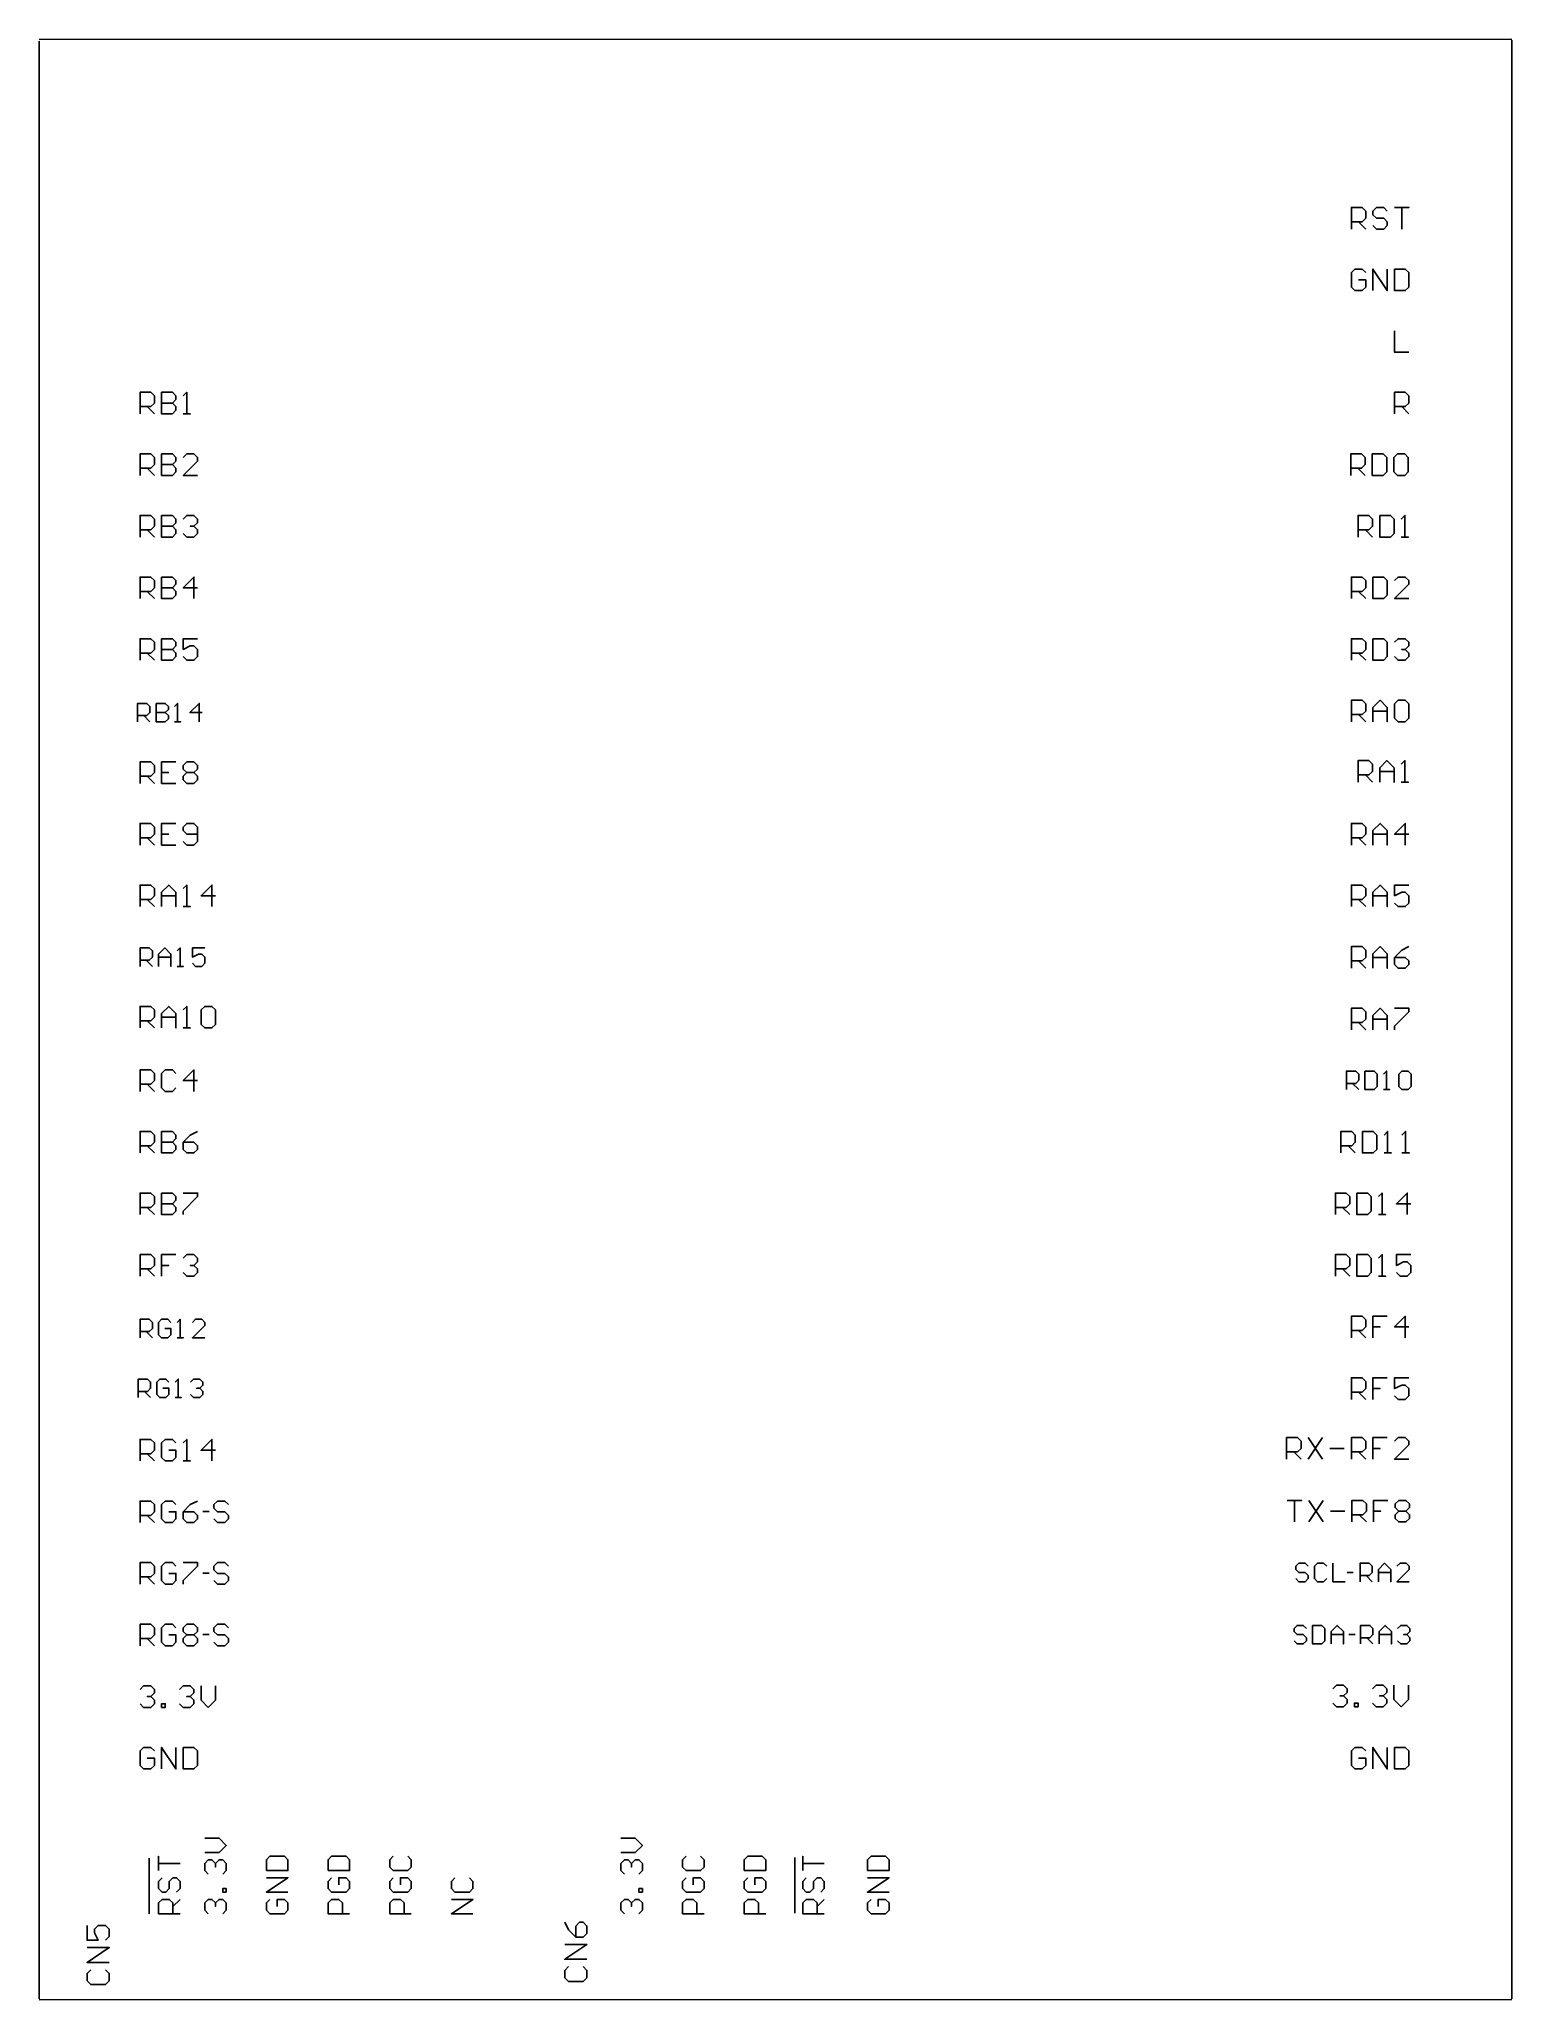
# Model space of a CAD drawing. Extents: x 0 to 60.7, y 0 to 80.8.
import ezdxf

# ---------------------------------------------------------------- set-up
doc = ezdxf.new("R2010")
doc.units = 0
doc.layers.add('Layer_1', color=7, linetype='CONTINUOUS')

msp = doc.modelspace()

# ---------------------------------------------------------------- linework, layer by layer
at = {"layer": 'Layer_1', "color": 7}
for points in [[(0.023903, 80.763908), (60.677586, 80.782382)], [(0.025043, 80.697261), (0.025043, 0.058701)], [(60.678433, 80.748233), (60.678433, 0.05873)], [(54.070961, 72.962411), (54.070961, 73.850429), (54.515317, 73.850429), (54.662589, 73.70327), (54.662589, 73.406417), (54.515317, 73.259261), (54.070961, 73.259261)], [(55.551301, 73.70327), (55.404029, 73.850429), (55.106943, 73.850429), (54.959673, 73.70327), (54.959673, 73.553576), (55.106943, 73.406417), (55.404029, 73.406417), (55.551301, 73.259261), (55.551301, 73.109567), (55.404029, 72.962411), (55.106943, 72.962411), (54.959673, 73.109567)], [(55.848383, 73.850429), (56.440014, 73.850429), (56.14293, 73.850429), (56.14293, 72.962411)], [(54.368048, 73.259261), (54.662589, 72.962411)], [(54.662589, 71.166078), (54.515317, 71.313231), (54.218236, 71.313231), (54.070961, 71.166078), (54.070961, 70.572372), (54.218236, 70.425216), (54.515317, 70.425216), (54.662589, 70.572372), (54.662589, 70.869225), (54.368048, 70.869225)], [(54.959673, 70.425216), (54.959673, 71.313231), (55.551301, 70.425216), (55.551301, 71.313231)], [(55.848383, 71.313231), (55.848383, 70.425216), (56.292739, 70.425216), (56.440014, 70.572372), (56.440014, 71.166078), (56.292739, 71.313231), (55.848383, 71.313231)], [(55.848383, 68.776042), (55.848383, 67.888021), (56.440014, 67.888021)], [(4.176188, 65.350829), (4.176188, 66.238845), (4.620544, 66.238845), (4.767817, 66.091688), (4.767817, 65.794838), (4.620544, 65.647682), (4.176188, 65.647682)], [(5.064899, 66.238845), (5.064899, 65.350829), (5.509255, 65.350829), (5.656527, 65.497986), (5.656527, 65.647682), (5.509255, 65.794838), (5.064899, 65.794838), (5.509255, 65.794838), (5.656527, 65.941995), (5.656527, 66.091688), (5.509255, 66.238845), (5.064899, 66.238845)], [(5.95361, 65.350829), (6.248155, 65.350829), (6.100882, 65.350829), (6.100882, 66.238845), (5.95361, 66.091688)], [(55.848383, 65.350829), (55.848383, 66.238845), (56.292739, 66.238845), (56.440014, 66.091688), (56.440014, 65.794838), (56.292739, 65.647682), (55.848383, 65.647682)], [(4.473272, 65.647682), (4.767817, 65.350829)], [(56.145464, 65.647682), (56.440014, 65.350829)], [(4.176188, 62.813635), (4.176188, 63.701653), (4.620544, 63.701653), (4.767817, 63.554496), (4.767817, 63.257644), (4.620544, 63.110487), (4.176188, 63.110487)], [(4.473272, 63.110487), (4.767817, 62.813635)], [(5.064899, 63.701653), (5.064899, 62.813635), (5.509255, 62.813635), (5.656527, 62.960794), (5.656527, 63.110487), (5.509255, 63.257644), (5.064899, 63.257644), (5.509255, 63.257644), (5.656527, 63.404803), (5.656527, 63.554496), (5.509255, 63.701653), (5.064899, 63.701653)], [(6.545238, 62.813635), (5.95361, 62.813635), (6.545238, 63.404803), (6.545238, 63.554496), (6.397966, 63.701653), (6.100882, 63.701653), (5.95361, 63.554496)], [(54.045572, 62.813635), (54.045572, 63.701653), (54.489926, 63.701653), (54.637198, 63.554496), (54.637198, 63.257644), (54.489926, 63.110487), (54.045572, 63.110487)], [(54.342654, 63.110487), (54.637198, 62.813635)], [(54.934282, 63.701653), (54.934282, 62.813635), (55.378635, 62.813635), (55.525907, 62.960794), (55.525907, 63.554496), (55.378635, 63.701653), (54.934282, 63.701653)], [(55.822988, 63.554496), (55.970263, 63.701653), (56.267347, 63.701653), (56.414619, 63.554496), (56.414619, 62.960794), (56.267347, 62.813635), (55.970263, 62.813635), (55.822988, 62.960794), (55.822988, 63.554496)], [(4.176188, 60.27644), (4.176188, 61.164458), (4.620544, 61.164458), (4.767817, 61.017299), (4.767817, 60.720449), (4.620544, 60.573293), (4.176188, 60.573293)], [(4.473272, 60.573293), (4.767817, 60.27644)], [(5.064899, 61.164458), (5.064899, 60.27644), (5.509255, 60.27644), (5.656527, 60.423599), (5.656527, 60.573293), (5.509255, 60.720449), (5.064899, 60.720449), (5.509255, 60.720449), (5.656527, 60.867605), (5.656527, 61.017299), (5.509255, 61.164458), (5.064899, 61.164458)], [(5.95361, 61.017299), (6.100882, 61.164458), (6.397966, 61.164458), (6.545238, 61.017299), (6.545238, 60.867605), (6.397966, 60.720449), (6.248155, 60.720449), (6.397966, 60.720449), (6.545238, 60.573293), (6.545238, 60.423599), (6.397966, 60.27644), (6.100882, 60.27644), (5.95361, 60.423599)], [(54.350271, 60.27644), (54.350271, 61.164458), (54.794627, 61.164458), (54.941899, 61.017299), (54.941899, 60.720449), (54.794627, 60.573293), (54.350271, 60.573293)], [(54.647352, 60.573293), (54.941899, 60.27644)], [(55.238983, 61.164458), (55.238983, 60.27644), (55.683339, 60.27644), (55.830608, 60.423599), (55.830608, 61.017299), (55.683339, 61.164458), (55.238983, 61.164458)], [(56.12769, 60.27644), (56.422239, 60.27644), (56.274964, 60.27644), (56.274964, 61.164458), (56.12769, 61.017299)], [(4.176188, 57.739245), (4.176188, 58.627263), (4.620544, 58.627263), (4.767817, 58.48011), (4.767817, 58.183251), (4.620544, 58.036095), (4.176188, 58.036095)], [(5.064899, 58.627263), (5.064899, 57.739245), (5.509255, 57.739245), (5.656527, 57.886402), (5.656527, 58.036095), (5.509255, 58.183251), (5.064899, 58.183251), (5.509255, 58.183251), (5.656527, 58.330413), (5.656527, 58.48011), (5.509255, 58.627263), (5.064899, 58.627263)], [(6.397966, 57.739245), (6.397966, 58.627263), (5.95361, 58.183251), (6.545238, 58.183251)], [(54.070961, 57.739245), (54.070961, 58.627263), (54.515317, 58.627263), (54.662589, 58.48011), (54.662589, 58.183251), (54.515317, 58.036095), (54.070961, 58.036095)], [(54.959673, 58.627263), (54.959673, 57.739245), (55.404029, 57.739245), (55.551301, 57.886402), (55.551301, 58.48011), (55.404029, 58.627263), (54.959673, 58.627263)], [(56.440014, 57.739245), (55.848383, 57.739245), (56.440014, 58.330413), (56.440014, 58.48011), (56.292739, 58.627263), (55.995655, 58.627263), (55.848383, 58.48011)], [(4.473272, 58.036095), (4.767817, 57.739245)], [(54.368048, 58.036095), (54.662589, 57.739245)], [(4.176188, 55.202053), (4.176188, 56.090071), (4.620544, 56.090071), (4.767817, 55.942915), (4.767817, 55.646062), (4.620544, 55.498909), (4.176188, 55.498909)], [(5.064899, 56.090071), (5.064899, 55.202053), (5.509255, 55.202053), (5.656527, 55.349213), (5.656527, 55.498909), (5.509255, 55.646062), (5.064899, 55.646062), (5.509255, 55.646062), (5.656527, 55.793219), (5.656527, 55.942915), (5.509255, 56.090071), (5.064899, 56.090071)], [(6.545238, 56.090071), (5.95361, 56.090071), (5.95361, 55.646062), (6.248155, 55.793219), (6.397966, 55.793219), (6.545238, 55.646062), (6.545238, 55.349213), (6.397966, 55.202053), (6.100882, 55.202053), (5.95361, 55.349213)], [(54.070961, 55.202053), (54.070961, 56.090071), (54.515317, 56.090071), (54.662589, 55.942915), (54.662589, 55.646062), (54.515317, 55.498909), (54.070961, 55.498909)], [(54.959673, 56.090071), (54.959673, 55.202053), (55.404029, 55.202053), (55.551301, 55.349213), (55.551301, 55.942915), (55.404029, 56.090071), (54.959673, 56.090071)], [(55.848383, 55.942915), (55.995655, 56.090071), (56.292739, 56.090071), (56.440014, 55.942915), (56.440014, 55.793219), (56.292739, 55.646062), (56.14293, 55.646062), (56.292739, 55.646062), (56.440014, 55.498909), (56.440014, 55.349213), (56.292739, 55.202053), (55.995655, 55.202053), (55.848383, 55.349213)], [(4.473272, 55.498909), (4.767817, 55.202053)], [(54.368048, 55.498909), (54.662589, 55.202053)], [(4.074621, 52.664859), (4.074621, 53.426021), (4.455497, 53.426021), (4.582456, 53.299159), (4.582456, 53.045435), (4.455497, 52.918579), (4.074621, 52.918579)], [(4.836374, 53.426021), (4.836374, 52.664859), (5.21725, 52.664859), (5.344209, 52.79172), (5.344209, 52.918579), (5.21725, 53.045435), (4.836374, 53.045435), (5.21725, 53.045435), (5.344209, 53.172297), (5.344209, 53.299159), (5.21725, 53.426021), (4.836374, 53.426021)], [(5.598126, 52.664859), (5.852043, 52.664859), (5.725085, 52.664859), (5.725085, 53.426021), (5.598126, 53.299159)], [(6.613796, 52.664859), (6.613796, 53.426021), (6.232919, 53.045435), (6.740754, 53.045435)], [(54.070961, 52.664859), (54.070961, 53.552879), (54.515317, 53.552879), (54.662589, 53.40572), (54.662589, 53.108868), (54.515317, 52.961711), (54.070961, 52.961711)], [(54.959673, 52.664859), (54.959673, 53.25603), (55.256757, 53.552879), (55.551301, 53.25603), (55.551301, 52.664859), (55.551301, 53.108868), (54.959673, 53.108868)], [(55.848383, 53.40572), (55.995655, 53.552879), (56.292739, 53.552879), (56.440014, 53.40572), (56.440014, 52.812015), (56.292739, 52.664859), (55.995655, 52.664859), (55.848383, 52.812015), (55.848383, 53.40572)], [(4.328539, 52.918579), (4.582456, 52.664859)], [(54.368048, 52.961711), (54.662589, 52.664859)], [(4.176188, 50.127664), (4.176188, 51.015682), (4.620544, 51.015682), (4.767817, 50.868526), (4.767817, 50.571676), (4.620544, 50.424517), (4.176188, 50.424517)], [(5.656527, 51.015682), (5.064899, 51.015682), (5.064899, 50.127664), (5.656527, 50.127664)], [(5.95361, 50.868526), (6.100882, 51.015682), (6.397966, 51.015682), (6.545238, 50.868526), (6.545238, 50.718832), (6.397966, 50.571676), (6.545238, 50.424517), (6.545238, 50.274826), (6.397966, 50.127664), (6.100882, 50.127664), (5.95361, 50.274826), (5.95361, 50.424517), (6.100882, 50.571676), (5.95361, 50.718832), (5.95361, 50.868526)], [(54.350271, 50.17841), (54.350271, 51.066428), (54.794627, 51.066428), (54.941899, 50.919269), (54.941899, 50.622417), (54.794627, 50.47526), (54.350271, 50.47526)], [(55.238983, 50.17841), (55.238983, 50.769576), (55.536064, 51.066428), (55.830608, 50.769576), (55.830608, 50.17841), (55.830608, 50.622417), (55.238983, 50.622417)], [(56.12769, 50.17841), (56.422239, 50.17841), (56.274964, 50.17841), (56.274964, 51.066428), (56.12769, 50.919269)], [(4.473272, 50.424517), (4.767817, 50.127664)], [(5.064899, 50.571676), (5.361983, 50.571676)], [(6.100882, 50.571676), (6.397966, 50.571676)], [(54.647352, 50.47526), (54.941899, 50.17841)], [(4.176188, 47.590472), (4.176188, 48.47849), (4.620544, 48.47849), (4.767817, 48.331328), (4.767817, 48.034478), (4.620544, 47.887322), (4.176188, 47.887322)], [(5.656527, 48.47849), (5.064899, 48.47849), (5.064899, 47.590472), (5.656527, 47.590472)], [(5.95361, 47.737628), (6.100882, 47.590472), (6.397966, 47.590472), (6.545238, 47.737628), (6.545238, 48.331328), (6.397966, 48.47849), (6.100882, 48.47849), (5.95361, 48.331328), (5.95361, 48.181637), (6.100882, 48.034478), (6.545238, 48.034478)], [(54.070961, 47.590472), (54.070961, 48.47849), (54.515317, 48.47849), (54.662589, 48.331328), (54.662589, 48.034478), (54.515317, 47.887322), (54.070961, 47.887322)], [(54.959673, 47.590472), (54.959673, 48.181637), (55.256757, 48.47849), (55.551301, 48.181637), (55.551301, 47.590472), (55.551301, 48.034478), (54.959673, 48.034478)], [(56.292739, 47.590472), (56.292739, 48.47849), (55.848383, 48.034478), (56.440014, 48.034478)], [(4.473272, 47.887322), (4.767817, 47.590472)], [(5.064899, 48.034478), (5.361983, 48.034478)], [(54.368048, 47.887322), (54.662589, 47.590472)], [(4.176188, 45.053277), (4.176188, 45.941295), (4.620544, 45.941295), (4.767817, 45.794142), (4.767817, 45.497289), (4.620544, 45.35013), (4.176188, 45.35013)], [(4.473272, 45.35013), (4.767817, 45.053277)], [(5.064899, 45.053277), (5.064899, 45.644445), (5.361983, 45.941295), (5.656527, 45.644445), (5.656527, 45.053277), (5.656527, 45.497289), (5.064899, 45.497289)], [(5.95361, 45.053277), (6.248155, 45.053277), (6.100882, 45.053277), (6.100882, 45.941295), (5.95361, 45.794142)], [(7.136865, 45.053277), (7.136865, 45.941295), (6.692511, 45.497289), (7.286677, 45.497289)], [(54.070961, 45.053277), (54.070961, 45.941295), (54.515317, 45.941295), (54.662589, 45.794142), (54.662589, 45.497289), (54.515317, 45.35013), (54.070961, 45.35013)], [(54.368048, 45.35013), (54.662589, 45.053277)], [(54.959673, 45.053277), (54.959673, 45.644445), (55.256757, 45.941295), (55.551301, 45.644445), (55.551301, 45.053277), (55.551301, 45.497289), (54.959673, 45.497289)], [(56.440014, 45.941295), (55.848383, 45.941295), (55.848383, 45.497289), (56.14293, 45.644445), (56.292739, 45.644445), (56.440014, 45.497289), (56.440014, 45.200437), (56.292739, 45.053277), (55.995655, 45.053277), (55.848383, 45.200437)], [(4.176188, 42.592198), (4.176188, 43.353357), (4.557064, 43.353357), (4.684023, 43.226498), (4.684023, 42.97278), (4.557064, 42.845921), (4.176188, 42.845921)], [(4.430106, 42.845921), (4.684023, 42.592198)], [(4.93794, 42.592198), (4.93794, 43.099639), (5.191858, 43.353357), (5.445776, 43.099639), (5.445776, 42.592198), (5.445776, 42.97278), (4.93794, 42.97278)], [(5.699693, 42.592198), (5.95361, 42.592198), (5.826652, 42.592198), (5.826652, 43.353357), (5.699693, 43.226498)], [(6.842321, 43.353357), (6.334487, 43.353357), (6.334487, 42.97278), (6.588404, 43.099639), (6.715362, 43.099639), (6.842321, 42.97278), (6.842321, 42.719063), (6.715362, 42.592198), (6.461446, 42.592198), (6.334487, 42.719063)], [(54.070961, 42.516086), (54.070961, 43.404106), (54.515317, 43.404106), (54.662589, 43.256944), (54.662589, 42.960094), (54.515317, 42.812938), (54.070961, 42.812938)], [(54.368048, 42.812938), (54.662589, 42.516086)], [(54.959673, 42.516086), (54.959673, 43.107251), (55.256757, 43.404106), (55.551301, 43.107251), (55.551301, 42.516086), (55.551301, 42.960094), (54.959673, 42.960094)], [(56.440014, 43.404106), (56.14293, 43.256944), (55.848383, 42.960094), (55.848383, 42.663242), (55.995655, 42.516086), (56.292739, 42.516086), (56.440014, 42.663242), (56.440014, 42.812938), (56.292739, 42.960094), (55.848383, 42.960094)], [(4.176188, 40.055009), (4.176188, 40.943024), (4.620544, 40.943024), (4.767817, 40.795868), (4.767817, 40.499015), (4.620544, 40.351859), (4.176188, 40.351859)], [(5.064899, 40.055009), (5.064899, 40.646174), (5.361983, 40.943024), (5.656527, 40.646174), (5.656527, 40.055009), (5.656527, 40.499015), (5.064899, 40.499015)], [(5.95361, 40.055009), (6.248155, 40.055009), (6.100882, 40.055009), (6.100882, 40.943024), (5.95361, 40.795868)], [(6.692511, 40.795868), (6.842321, 40.943024), (7.136865, 40.943024), (7.286677, 40.795868), (7.286677, 40.202162), (7.136865, 40.055009), (6.842321, 40.055009), (6.692511, 40.202162), (6.692511, 40.795868)], [(54.070961, 39.978891), (54.070961, 40.866909), (54.515317, 40.866909), (54.662589, 40.719752), (54.662589, 40.4229), (54.515317, 40.275743), (54.070961, 40.275743)], [(54.959673, 39.978891), (54.959673, 40.570059), (55.256757, 40.866909), (55.551301, 40.570059), (55.551301, 39.978891), (55.551301, 40.4229), (54.959673, 40.4229)], [(55.848383, 40.866909), (56.440014, 40.866909), (56.440014, 40.719752), (55.848383, 40.126047), (55.848383, 39.978891)], [(4.473272, 40.351859), (4.767817, 40.055009)], [(54.368048, 40.275743), (54.662589, 39.978891)], [(4.176188, 37.441696), (4.176188, 38.329714), (4.620544, 38.329714), (4.767817, 38.182555), (4.767817, 37.885705), (4.620544, 37.738549), (4.176188, 37.738549)], [(5.656527, 38.182555), (5.509255, 38.329714), (5.212171, 38.329714), (5.064899, 38.182555), (5.064899, 37.588855), (5.212171, 37.441696), (5.509255, 37.441696), (5.656527, 37.588855)], [(6.397966, 37.441696), (6.397966, 38.329714), (5.95361, 37.885705), (6.545238, 37.885705)], [(53.867826, 37.517811), (53.867826, 38.27897), (54.248705, 38.27897), (54.375662, 38.152109), (54.375662, 37.898394), (54.248705, 37.771532), (53.867826, 37.771532)], [(54.629578, 38.27897), (54.629578, 37.517811), (55.010459, 37.517811), (55.137414, 37.64467), (55.137414, 38.152109), (55.010459, 38.27897), (54.629578, 38.27897)], [(55.391332, 37.517811), (55.64525, 37.517811), (55.51829, 37.517811), (55.51829, 38.27897), (55.391332, 38.152109)], [(56.026126, 38.152109), (56.153084, 38.27897), (56.407005, 38.27897), (56.533963, 38.152109), (56.533963, 37.64467), (56.407005, 37.517811), (56.153084, 37.517811), (56.026126, 37.64467), (56.026126, 38.152109)], [(4.473272, 37.738549), (4.767817, 37.441696)], [(54.121747, 37.771532), (54.375662, 37.517811)], [(4.176188, 34.904504), (4.176188, 35.792522), (4.620544, 35.792522), (4.767817, 35.645363), (4.767817, 35.348513), (4.620544, 35.201354), (4.176188, 35.201354)], [(5.064899, 35.792522), (5.064899, 34.904504), (5.509255, 34.904504), (5.656527, 35.051663), (5.656527, 35.201354), (5.509255, 35.348513), (5.064899, 35.348513), (5.509255, 35.348513), (5.656527, 35.495669), (5.656527, 35.645363), (5.509255, 35.792522), (5.064899, 35.792522)], [(6.545238, 35.792522), (6.248155, 35.645363), (5.95361, 35.348513), (5.95361, 35.051663), (6.100882, 34.904504), (6.397966, 34.904504), (6.545238, 35.051663), (6.545238, 35.201354), (6.397966, 35.348513), (5.95361, 35.348513)], [(53.639302, 34.904504), (53.639302, 35.792522), (54.083658, 35.792522), (54.230928, 35.645363), (54.230928, 35.348513), (54.083658, 35.201354), (53.639302, 35.201354)], [(54.528012, 35.792522), (54.528012, 34.904504), (54.972368, 34.904504), (55.11964, 35.051663), (55.11964, 35.645363), (54.972368, 35.792522), (54.528012, 35.792522)], [(55.416727, 34.904504), (55.711265, 34.904504), (55.563996, 34.904504), (55.563996, 35.792522), (55.416727, 35.645363)], [(56.155627, 34.904504), (56.452708, 34.904504), (56.305436, 34.904504), (56.305436, 35.792522), (56.155627, 35.645363)], [(4.473272, 35.201354), (4.767817, 34.904504)], [(53.936386, 35.201354), (54.230928, 34.904504)], [(4.176188, 32.36731), (4.176188, 33.25533), (4.620544, 33.25533), (4.767817, 33.108171), (4.767817, 32.811316), (4.620544, 32.664159), (4.176188, 32.664159)], [(5.064899, 33.25533), (5.064899, 32.36731), (5.509255, 32.36731), (5.656527, 32.514466), (5.656527, 32.664159), (5.509255, 32.811316), (5.064899, 32.811316), (5.509255, 32.811316), (5.656527, 32.958475), (5.656527, 33.108171), (5.509255, 33.25533), (5.064899, 33.25533)], [(5.95361, 33.25533), (6.545238, 33.25533), (6.545238, 33.108171), (5.95361, 32.514466), (5.95361, 32.36731)], [(53.410776, 32.36731), (53.410776, 33.25533), (53.855132, 33.25533), (54.002404, 33.108171), (54.002404, 32.811316), (53.855132, 32.664159), (53.410776, 32.664159)], [(54.299485, 33.25533), (54.299485, 32.36731), (54.743844, 32.36731), (54.891116, 32.514466), (54.891116, 33.108171), (54.743844, 33.25533), (54.299485, 33.25533)], [(55.1882, 32.36731), (55.482741, 32.36731), (55.335466, 32.36731), (55.335466, 33.25533), (55.1882, 33.108171)], [(56.371453, 32.36731), (56.371453, 33.25533), (55.9271, 32.811316), (56.521263, 32.811316)], [(4.473272, 32.664159), (4.767817, 32.36731)], [(53.70786, 32.664159), (54.002404, 32.36731)], [(4.176188, 29.830115), (4.176188, 30.718133), (4.620544, 30.718133), (4.767817, 30.570976), (4.767817, 30.274127), (4.620544, 30.126967), (4.176188, 30.126967)], [(5.656527, 30.718133), (5.064899, 30.718133), (5.064899, 30.274127), (5.361983, 30.274127), (5.064899, 30.274127), (5.064899, 29.830115)], [(5.95361, 30.570976), (6.100882, 30.718133), (6.397966, 30.718133), (6.545238, 30.570976), (6.545238, 30.42128), (6.397966, 30.274127), (6.248155, 30.274127), (6.397966, 30.274127), (6.545238, 30.126967), (6.545238, 29.977274), (6.397966, 29.830115), (6.100882, 29.830115), (5.95361, 29.977274)], [(53.410776, 29.830115), (53.410776, 30.718133), (53.855132, 30.718133), (54.002404, 30.570976), (54.002404, 30.274127), (53.855132, 30.126967), (53.410776, 30.126967)], [(54.299485, 30.718133), (54.299485, 29.830115), (54.743844, 29.830115), (54.891116, 29.977274), (54.891116, 30.570976), (54.743844, 30.718133), (54.299485, 30.718133)], [(55.1882, 29.830115), (55.482741, 29.830115), (55.335466, 29.830115), (55.335466, 30.718133), (55.1882, 30.570976)], [(56.521263, 30.718133), (55.9271, 30.718133), (55.9271, 30.274127), (56.224181, 30.42128), (56.371453, 30.42128), (56.521263, 30.274127), (56.521263, 29.977274), (56.371453, 29.830115), (56.076909, 29.830115), (55.9271, 29.977274)], [(4.473272, 30.126967), (4.767817, 29.830115)], [(53.70786, 30.126967), (54.002404, 29.830115)], [(4.176188, 27.292923), (4.176188, 28.054082), (4.557064, 28.054082), (4.684023, 27.92722), (4.684023, 27.6735), (4.557064, 27.546638), (4.176188, 27.546638)], [(4.430106, 27.546638), (4.684023, 27.292923)], [(5.445776, 27.92722), (5.318817, 28.054082), (5.064899, 28.054082), (4.93794, 27.92722), (4.93794, 27.419782), (5.064899, 27.292923), (5.318817, 27.292923), (5.445776, 27.419782), (5.445776, 27.6735), (5.191858, 27.6735)], [(5.699693, 27.292923), (5.95361, 27.292923), (5.826652, 27.292923), (5.826652, 28.054082), (5.699693, 27.92722)], [(6.842321, 27.292923), (6.334487, 27.292923), (6.842321, 27.800358), (6.842321, 27.92722), (6.715362, 28.054082), (6.461446, 28.054082), (6.334487, 27.92722)], [(54.070961, 27.292923), (54.070961, 28.180941), (54.515317, 28.180941), (54.662589, 28.033782), (54.662589, 27.736929), (54.515317, 27.589773), (54.070961, 27.589773)], [(54.368048, 27.589773), (54.662589, 27.292923)], [(55.551301, 28.180941), (54.959673, 28.180941), (54.959673, 27.736929), (55.256757, 27.736929), (54.959673, 27.736929), (54.959673, 27.292923)], [(56.292739, 27.292923), (56.292739, 28.180941), (55.848383, 27.736929), (56.440014, 27.736929)], [(4.100013, 24.831846), (4.100013, 25.593005), (4.480889, 25.593005), (4.607848, 25.466144), (4.607848, 25.212426), (4.480889, 25.085561), (4.100013, 25.085561)], [(4.353931, 25.085561), (4.607848, 24.831846)], [(5.369601, 25.466144), (5.242641, 25.593005), (4.988725, 25.593005), (4.861765, 25.466144), (4.861765, 24.958702), (4.988725, 24.831846), (5.242641, 24.831846), (5.369601, 24.958702), (5.369601, 25.212426), (5.115683, 25.212426)], [(5.623517, 24.831846), (5.877435, 24.831846), (5.750476, 24.831846), (5.750476, 25.593005), (5.623517, 25.466144)], [(6.258311, 25.466144), (6.38527, 25.593005), (6.639187, 25.593005), (6.766147, 25.466144), (6.766147, 25.339285), (6.639187, 25.212426), (6.512229, 25.212426), (6.639187, 25.212426), (6.766147, 25.085561), (6.766147, 24.958702), (6.639187, 24.831846), (6.38527, 24.831846), (6.258311, 24.958702)], [(54.070961, 24.755728), (54.070961, 25.643746), (54.515317, 25.643746), (54.662589, 25.49659), (54.662589, 25.19974), (54.515317, 25.052578), (54.070961, 25.052578)], [(54.368048, 25.052578), (54.662589, 24.755728)], [(55.551301, 25.643746), (54.959673, 25.643746), (54.959673, 25.19974), (55.256757, 25.19974), (54.959673, 25.19974), (54.959673, 24.755728)], [(56.440014, 25.643746), (55.848383, 25.643746), (55.848383, 25.19974), (56.14293, 25.346896), (56.292739, 25.346896), (56.440014, 25.19974), (56.440014, 24.902887), (56.292739, 24.755728), (55.995655, 24.755728), (55.848383, 24.902887)], [(4.176188, 22.218536), (4.176188, 23.106554), (4.620544, 23.106554), (4.767817, 22.959392), (4.767817, 22.662542), (4.620544, 22.515386), (4.176188, 22.515386)], [(5.656527, 22.959392), (5.509255, 23.106554), (5.212171, 23.106554), (5.064899, 22.959392), (5.064899, 22.365693), (5.212171, 22.218536), (5.509255, 22.218536), (5.656527, 22.365693), (5.656527, 22.662542), (5.361983, 22.662542)], [(5.95361, 22.218536), (6.248155, 22.218536), (6.100882, 22.218536), (6.100882, 23.106554), (5.95361, 22.959392)], [(7.136865, 22.218536), (7.136865, 23.106554), (6.692511, 22.662542), (7.286677, 22.662542)], [(51.40483, 22.294652), (51.40483, 23.18267), (51.849181, 23.18267), (51.996456, 23.03551), (51.996456, 22.738658), (51.849181, 22.591501), (51.40483, 22.591501)], [(52.29354, 23.18267), (52.885168, 22.294652)], [(52.885168, 23.18267), (52.29354, 22.294652)], [(53.182252, 22.738658), (53.773877, 22.738658)], [(54.070961, 22.294652), (54.070961, 23.18267), (54.515317, 23.18267), (54.662589, 23.03551), (54.662589, 22.738658), (54.515317, 22.591501), (54.070961, 22.591501)], [(55.551301, 23.18267), (54.959673, 23.18267), (54.959673, 22.738658), (55.254217, 22.738658), (54.959673, 22.738658), (54.959673, 22.294652)], [(56.440014, 22.294652), (55.84584, 22.294652), (56.440014, 22.885817), (56.440014, 23.03551), (56.290202, 23.18267), (55.995655, 23.18267), (55.84584, 23.03551)], [(4.473272, 22.515386), (4.767817, 22.218536)], [(51.701912, 22.591501), (51.996456, 22.294652)], [(54.365508, 22.591501), (54.662589, 22.294652)], [(4.176188, 19.681339), (4.176188, 20.569359), (4.620544, 20.569359), (4.767817, 20.422203), (4.767817, 20.125351), (4.620544, 19.978191), (4.176188, 19.978191)], [(5.656527, 20.422203), (5.509255, 20.569359), (5.212171, 20.569359), (5.064899, 20.422203), (5.064899, 19.828495), (5.212171, 19.681339), (5.509255, 19.681339), (5.656527, 19.828495), (5.656527, 20.125351), (5.361983, 20.125351)], [(6.545238, 20.569359), (6.248155, 20.422203), (5.95361, 20.125351), (5.95361, 19.828495), (6.100882, 19.681339), (6.397966, 19.681339), (6.545238, 19.828495), (6.545238, 19.978191), (6.397966, 20.125351), (5.95361, 20.125351)], [(7.814825, 20.422203), (7.667553, 20.569359), (7.37047, 20.569359), (7.223197, 20.422203), (7.223197, 20.272507), (7.37047, 20.125351), (7.667553, 20.125351), (7.814825, 19.978191), (7.814825, 19.828495), (7.667553, 19.681339), (7.37047, 19.681339), (7.223197, 19.828495)], [(51.430222, 20.594731), (52.021847, 20.594731), (51.727303, 20.594731), (51.727303, 19.706713)], [(52.318931, 20.594731), (52.910559, 19.706713)], [(52.910559, 20.594731), (52.318931, 19.706713)], [(54.096353, 19.706713), (54.096353, 20.594731), (54.540709, 20.594731), (54.687984, 20.447572), (54.687984, 20.150719), (54.540709, 20.003563), (54.096353, 20.003563)], [(55.576693, 20.594731), (54.985065, 20.594731), (54.985065, 20.150719), (55.279606, 20.150719), (54.985065, 20.150719), (54.985065, 19.706713)], [(55.871234, 20.447572), (56.021049, 20.594731), (56.31559, 20.594731), (56.465402, 20.447572), (56.465402, 20.297879), (56.31559, 20.150719), (56.465402, 20.003563), (56.465402, 19.85387), (56.31559, 19.706713), (56.021049, 19.706713), (55.871234, 19.85387), (55.871234, 20.003563), (56.021049, 20.150719), (55.871234, 20.297879), (55.871234, 20.447572)], [(4.473272, 19.978191), (4.767817, 19.681339)], [(6.766147, 20.138036), (7.020063, 20.138036)], [(53.207643, 20.150719), (53.799272, 20.150719)], [(54.3909, 20.003563), (54.687984, 19.706713)], [(56.021049, 20.150719), (56.31559, 20.150719)], [(4.176188, 17.144147), (4.176188, 18.032165), (4.620544, 18.032165), (4.767817, 17.885006), (4.767817, 17.588156), (4.620544, 17.441), (4.176188, 17.441)], [(5.656527, 17.885006), (5.509255, 18.032165), (5.212171, 18.032165), (5.064899, 17.885006), (5.064899, 17.291306), (5.212171, 17.144147), (5.509255, 17.144147), (5.656527, 17.291306), (5.656527, 17.588156), (5.361983, 17.588156)], [(5.95361, 18.032165), (6.545238, 18.032165), (6.545238, 17.885006), (5.95361, 17.291306), (5.95361, 17.144147)], [(7.814825, 17.885006), (7.667553, 18.032165), (7.37047, 18.032165), (7.223197, 17.885006), (7.223197, 17.735309), (7.37047, 17.588156), (7.667553, 17.588156), (7.814825, 17.441), (7.814825, 17.291306), (7.667553, 17.144147), (7.37047, 17.144147), (7.223197, 17.291306)], [(52.29354, 17.879934), (52.166579, 18.006793), (51.912661, 18.006793), (51.785703, 17.879934), (51.785703, 17.753072), (51.912661, 17.626213), (52.166579, 17.626213), (52.29354, 17.499352), (52.29354, 17.372496), (52.166579, 17.245637), (51.912661, 17.245637), (51.785703, 17.372496)], [(53.055294, 17.879934), (52.928331, 18.006793), (52.674413, 18.006793), (52.547455, 17.879934), (52.547455, 17.372496), (52.674413, 17.245637), (52.928331, 17.245637), (53.055294, 17.372496)], [(53.30921, 18.006793), (53.30921, 17.245637), (53.817046, 17.245637)], [(54.426445, 17.245637), (54.426445, 18.006793), (54.807327, 18.006793), (54.934282, 17.879934), (54.934282, 17.626213), (54.807327, 17.499352), (54.426445, 17.499352)], [(55.1882, 17.245637), (55.1882, 17.753072), (55.442115, 18.006793), (55.696031, 17.753072), (55.696031, 17.245637), (55.696031, 17.626213), (55.1882, 17.626213)], [(56.457785, 17.245637), (55.949952, 17.245637), (56.457785, 17.753072), (56.457785, 17.879934), (56.330825, 18.006793), (56.076909, 18.006793), (55.949952, 17.879934)], [(4.473272, 17.441), (4.767817, 17.144147)], [(6.766147, 17.600839), (7.020063, 17.600839)], [(53.89322, 17.626213), (54.147136, 17.626213)], [(54.680361, 17.499352), (54.934282, 17.245637)], [(4.176188, 14.606947), (4.176188, 15.494973), (4.620544, 15.494973), (4.767817, 15.347817), (4.767817, 15.050967), (4.620544, 14.903816), (4.176188, 14.903816)], [(5.656527, 15.347817), (5.509255, 15.494973), (5.212171, 15.494973), (5.064899, 15.347817), (5.064899, 14.754097), (5.212171, 14.606947), (5.509255, 14.606947), (5.656527, 14.754097), (5.656527, 15.050967), (5.361983, 15.050967)], [(5.95361, 15.347817), (6.100882, 15.494973), (6.397966, 15.494973), (6.545238, 15.347817), (6.545238, 15.198117), (6.397966, 15.050967), (6.545238, 14.903816), (6.545238, 14.754097), (6.397966, 14.606947), (6.100882, 14.606947), (5.95361, 14.754097), (5.95361, 14.903816), (6.100882, 15.050967), (5.95361, 15.198117), (5.95361, 15.347817)], [(7.814825, 15.347817), (7.667553, 15.494973), (7.37047, 15.494973), (7.223197, 15.347817), (7.223197, 15.198117), (7.37047, 15.050967), (7.667553, 15.050967), (7.814825, 14.903816), (7.814825, 14.754097), (7.667553, 14.606947), (7.37047, 14.606947), (7.223197, 14.754097)], [(52.217365, 15.317368), (52.090407, 15.444226), (51.836487, 15.444226), (51.709529, 15.317368), (51.709529, 15.190526), (51.836487, 15.063639), (52.090407, 15.063639), (52.217365, 14.936808), (52.217365, 14.809949), (52.090407, 14.683062), (51.836487, 14.683062), (51.709529, 14.809949)], [(52.47128, 15.444226), (52.47128, 14.683062), (52.852156, 14.683062), (52.979117, 14.809949), (52.979117, 15.317368), (52.852156, 15.444226), (52.47128, 15.444226)], [(53.233035, 14.683062), (53.233035, 15.190526), (53.486953, 15.444226), (53.740868, 15.190526), (53.740868, 14.683062), (53.740868, 15.063639), (53.233035, 15.063639)], [(54.451837, 14.683062), (54.451837, 15.444226), (54.832713, 15.444226), (54.959673, 15.317368), (54.959673, 15.063639), (54.832713, 14.936808), (54.451837, 14.936808)], [(55.213591, 14.683062), (55.213591, 15.190526), (55.467507, 15.444226), (55.721425, 15.190526), (55.721425, 14.683062), (55.721425, 15.063639), (55.213591, 15.063639)], [(55.97534, 15.317368), (56.102301, 15.444226), (56.356216, 15.444226), (56.483179, 15.317368), (56.483179, 15.190526), (56.356216, 15.063639), (56.229258, 15.063639), (56.356216, 15.063639), (56.483179, 14.936808), (56.483179, 14.809949), (56.356216, 14.683062), (56.102301, 14.683062), (55.97534, 14.809949)], [(4.473272, 14.903816), (4.767817, 14.606947)], [(6.100882, 15.050967), (6.397966, 15.050967)], [(6.766147, 15.063639), (7.020063, 15.063639)], [(53.969395, 15.063639), (54.22331, 15.063639)], [(54.705755, 14.936808), (54.959673, 14.683062)], [(4.176188, 12.81063), (4.32346, 12.957781), (4.620544, 12.957781), (4.767817, 12.81063), (4.767817, 12.66094), (4.620544, 12.513761), (4.473272, 12.513761), (4.620544, 12.513761), (4.767817, 12.36661), (4.767817, 12.216919), (4.620544, 12.069769), (4.32346, 12.069769), (4.176188, 12.216919)], [(5.803799, 12.81063), (5.95361, 12.957781), (6.248155, 12.957781), (6.397966, 12.81063), (6.397966, 12.66094), (6.248155, 12.513761), (6.100882, 12.513761), (6.248155, 12.513761), (6.397966, 12.36661), (6.397966, 12.216919), (6.248155, 12.069769), (5.95361, 12.069769), (5.803799, 12.216919)], [(6.692511, 12.957781), (6.692511, 12.36661), (6.989594, 12.069769), (7.286677, 12.36661), (7.286677, 12.957781)], [(53.30921, 12.836002), (53.456482, 12.983153), (53.753563, 12.983153), (53.900835, 12.836002), (53.900835, 12.686283), (53.753563, 12.539161), (53.606296, 12.539161), (53.753563, 12.539161), (53.900835, 12.391982), (53.900835, 12.242291), (53.753563, 12.095112), (53.456482, 12.095112), (53.30921, 12.242291)], [(54.936816, 12.836002), (55.086631, 12.983153), (55.381175, 12.983153), (55.530984, 12.836002), (55.530984, 12.686283), (55.381175, 12.539161), (55.233903, 12.539161), (55.381175, 12.539161), (55.530984, 12.391982), (55.530984, 12.242291), (55.381175, 12.095112), (55.086631, 12.095112), (54.936816, 12.242291)], [(55.825531, 12.983153), (55.825531, 12.391982), (56.122615, 12.095112), (56.419699, 12.391982), (56.419699, 12.983153)], [(5.064899, 12.069769), (5.064899, 12.216919), (5.212171, 12.216919), (5.212171, 12.069769), (5.064899, 12.069769)], [(54.197922, 12.095112), (54.197922, 12.242291), (54.345191, 12.242291), (54.345191, 12.095112), (54.197922, 12.095112)], [(4.767817, 10.273424), (4.620544, 10.420575), (4.32346, 10.420575), (4.176188, 10.273424), (4.176188, 9.679713), (4.32346, 9.532563), (4.620544, 9.532563), (4.767817, 9.679713), (4.767817, 9.976583), (4.473272, 9.976583)], [(5.064899, 9.532563), (5.064899, 10.420575), (5.656527, 9.532563), (5.656527, 10.420575)], [(5.95361, 10.420575), (5.95361, 9.532563), (6.397966, 9.532563), (6.545238, 9.679713), (6.545238, 10.273424), (6.397966, 10.420575), (5.95361, 10.420575)], [(54.662589, 10.273424), (54.515317, 10.420575), (54.218236, 10.420575), (54.070961, 10.273424), (54.070961, 9.679713), (54.218236, 9.532563), (54.515317, 9.532563), (54.662589, 9.679713), (54.662589, 9.976583), (54.368048, 9.976583)], [(54.959673, 9.532563), (54.959673, 10.420575), (55.551301, 9.532563), (55.551301, 10.420575)], [(55.848383, 10.420575), (55.848383, 9.532563), (56.292739, 9.532563), (56.440014, 9.679713), (56.440014, 10.273424), (56.292739, 10.420575), (55.848383, 10.420575)], [(6.842321, 6.084541), (7.433949, 6.084541), (7.731032, 6.381382), (7.433949, 6.678224), (6.842321, 6.678224)], [(23.981747, 6.084541), (24.573375, 6.084541), (24.870458, 6.381382), (24.573375, 6.678224), (23.981747, 6.678224)], [(4.557064, 3.570167), (4.557064, 5.853655)], [(4.93794, 5.346191), (4.93794, 5.937334), (4.93794, 5.640493), (5.826652, 5.640493)], [(6.989594, 5.196501), (6.842321, 5.346191), (6.842321, 5.640493), (6.989594, 5.790211), (7.139405, 5.790211), (7.286677, 5.640493), (7.286677, 5.49337), (7.286677, 5.640493), (7.433949, 5.790211), (7.58376, 5.790211), (7.731032, 5.640493), (7.731032, 5.346191), (7.58376, 5.196501)], [(9.381496, 5.346191), (10.270206, 5.346191), (10.270206, 5.790211), (10.122935, 5.937334), (9.528768, 5.937334), (9.381496, 5.790211), (9.381496, 5.346191)], [(11.92067, 5.346191), (12.809381, 5.346191), (12.809381, 5.790211), (12.662109, 5.937334), (12.067942, 5.937334), (11.92067, 5.790211), (11.92067, 5.346191)], [(14.607116, 5.937334), (14.459844, 5.790211), (14.459844, 5.49337), (14.607116, 5.346191), (15.201283, 5.346191), (15.348555, 5.49337), (15.348555, 5.790211), (15.201283, 5.937334)], [(24.129019, 5.196501), (23.981747, 5.346191), (23.981747, 5.640493), (24.129019, 5.790211), (24.278831, 5.790211), (24.426103, 5.640493), (24.426103, 5.49337), (24.426103, 5.640493), (24.573375, 5.790211), (24.723187, 5.790211), (24.870458, 5.640493), (24.870458, 5.346191), (24.723187, 5.196501)], [(26.668193, 5.937334), (26.520921, 5.790211), (26.520921, 5.49337), (26.668193, 5.346191), (27.262361, 5.346191), (27.409632, 5.49337), (27.409632, 5.790211), (27.262361, 5.937334)], [(29.060095, 5.346191), (29.948807, 5.346191), (29.948807, 5.790211), (29.801532, 5.937334), (29.207367, 5.937334), (29.060095, 5.790211), (29.060095, 5.346191)], [(31.142218, 3.595539), (31.142218, 5.87897)], [(31.47231, 5.346191), (31.47231, 5.937334), (31.47231, 5.640493), (32.36102, 5.640493)], [(34.138444, 5.346191), (35.027153, 5.346191), (35.027153, 5.790211), (34.879881, 5.937334), (34.285716, 5.937334), (34.138444, 5.790211), (34.138444, 5.346191)], [(5.085213, 5.049378), (4.93794, 4.902171), (4.93794, 4.60533), (5.085213, 4.458207), (5.235024, 4.458207), (5.382296, 4.60533), (5.382296, 4.902171), (5.529568, 5.049378), (5.679379, 5.049378), (5.826652, 4.902171), (5.826652, 4.60533), (5.679379, 4.458207)], [(10.270206, 4.458207), (9.381496, 4.458207), (10.270206, 5.049378), (9.381496, 5.049378)], [(12.067942, 5.049378), (11.92067, 4.902171), (11.92067, 4.60533), (12.067942, 4.458207), (12.662109, 4.458207), (12.809381, 4.60533), (12.809381, 4.902171), (12.662109, 5.049378), (12.365026, 5.049378), (12.365026, 4.755049)], [(14.607116, 5.049378), (14.459844, 4.902171), (14.459844, 4.60533), (14.607116, 4.458207), (15.201283, 4.458207), (15.348555, 4.60533), (15.348555, 4.902171), (15.201283, 5.049378), (14.9042, 5.049378), (14.9042, 4.755049)], [(17.146291, 5.049378), (16.999018, 4.902171), (16.999018, 4.60533), (17.146291, 4.458207), (17.740457, 4.458207), (17.887729, 4.60533), (17.887729, 4.902171), (17.740457, 5.049378)], [(26.668193, 5.049378), (26.520921, 4.902171), (26.520921, 4.60533), (26.668193, 4.458207), (27.262361, 4.458207), (27.409632, 4.60533), (27.409632, 4.902171), (27.262361, 5.049378), (26.965277, 5.049378), (26.965277, 4.755049)], [(29.207367, 5.049378), (29.060095, 4.902171), (29.060095, 4.60533), (29.207367, 4.458207), (29.801532, 4.458207), (29.948807, 4.60533), (29.948807, 4.902171), (29.801532, 5.049378), (29.504451, 5.049378), (29.504451, 4.755049)], [(31.619582, 5.049378), (31.47231, 4.902171), (31.47231, 4.60533), (31.619582, 4.458207), (31.769394, 4.458207), (31.916669, 4.60533), (31.916669, 4.902171), (32.063938, 5.049378), (32.21375, 5.049378), (32.36102, 4.902171), (32.36102, 4.60533), (32.21375, 4.458207)], [(35.027153, 4.458207), (34.138444, 4.458207), (35.027153, 5.049378), (34.138444, 5.049378)], [(5.826652, 3.570167), (4.93794, 3.570167), (4.93794, 4.014159), (5.085213, 4.161338), (5.382296, 4.161338), (5.529568, 4.014159), (5.529568, 3.570167)], [(5.529568, 3.867008), (5.826652, 4.161338)], [(6.989594, 3.570167), (6.842321, 3.717289), (6.842321, 4.014159), (6.989594, 4.161338), (7.139405, 4.161338), (7.286677, 4.014159), (7.286677, 3.867008), (7.286677, 4.014159), (7.433949, 4.161338), (7.58376, 4.161338), (7.731032, 4.014159), (7.731032, 3.717289), (7.58376, 3.570167)], [(7.731032, 4.458207), (7.58376, 4.458207), (7.58376, 4.60533), (7.731032, 4.60533), (7.731032, 4.458207)], [(9.528768, 4.161338), (9.381496, 4.014159), (9.381496, 3.717289), (9.528768, 3.570167), (10.122935, 3.570167), (10.270206, 3.717289), (10.270206, 4.014159), (10.122935, 4.161338), (9.825851, 4.161338), (9.825851, 3.867008)], [(12.809381, 3.570167), (11.92067, 3.570167), (11.92067, 4.014159), (12.067942, 4.161338), (12.365026, 4.161338), (12.512298, 4.014159), (12.512298, 3.570167)], [(15.348555, 3.570167), (14.459844, 3.570167), (14.459844, 4.014159), (14.607116, 4.161338), (14.9042, 4.161338), (15.051472, 4.014159), (15.051472, 3.570167)], [(17.887729, 3.570167), (16.999018, 3.570167), (17.887729, 4.161338), (16.999018, 4.161338)], [(24.129019, 3.570167), (23.981747, 3.717289), (23.981747, 4.014159), (24.129019, 4.161338), (24.278831, 4.161338), (24.426103, 4.014159), (24.426103, 3.867008), (24.426103, 4.014159), (24.573375, 4.161338), (24.723187, 4.161338), (24.870458, 4.014159), (24.870458, 3.717289), (24.723187, 3.570167)], [(24.870458, 4.458207), (24.723187, 4.458207), (24.723187, 4.60533), (24.870458, 4.60533), (24.870458, 4.458207)], [(27.409632, 3.570167), (26.520921, 3.570167), (26.520921, 4.014159), (26.668193, 4.161338), (26.965277, 4.161338), (27.112549, 4.014159), (27.112549, 3.570167)], [(29.948807, 3.570167), (29.060095, 3.570167), (29.060095, 4.014159), (29.207367, 4.161338), (29.504451, 4.161338), (29.65172, 4.014159), (29.65172, 3.570167)], [(32.36102, 3.570167), (31.47231, 3.570167), (31.47231, 4.014159), (31.619582, 4.161338), (31.916669, 4.161338), (32.063938, 4.014159), (32.063938, 3.570167)], [(32.063938, 3.867008), (32.36102, 4.161338)], [(34.285716, 4.161338), (34.138444, 4.014159), (34.138444, 3.717289), (34.285716, 3.570167), (34.879881, 3.570167), (35.027153, 3.717289), (35.027153, 4.014159), (34.879881, 4.161338), (34.5828, 4.161338), (34.5828, 3.867008)], [(1.992498, 3.088103), (1.992498, 2.479152), (2.44955, 2.479152), (2.297199, 2.783642), (2.297199, 2.935872), (2.44955, 3.088103), (2.75425, 3.088103), (2.906601, 2.935872), (2.906601, 2.631411), (2.75425, 2.479152)], [(21.671099, 3.214934), (21.823449, 2.910472), (22.12815, 2.606011), (22.432851, 2.606011), (22.585202, 2.75827), (22.585202, 3.062703), (22.432851, 3.214934), (22.280501, 3.214934), (22.12815, 3.062703), (22.12815, 2.606011)], [(2.906601, 1.565768), (1.992498, 1.565768), (2.906601, 2.174719), (1.992498, 2.174719)], [(22.585202, 1.692655), (21.671099, 1.692655), (22.585202, 2.30155), (21.671099, 2.30155)], [(2.144849, 1.261307), (1.992498, 1.109076), (1.992498, 0.804615), (2.144849, 0.652384), (2.75425, 0.652384), (2.906601, 0.804615), (2.906601, 1.109076), (2.75425, 1.261307)], [(21.823449, 1.388194), (21.671099, 1.235963), (21.671099, 0.931474), (21.823449, 0.779215), (22.432851, 0.779215), (22.585202, 0.931474), (22.585202, 1.235963), (22.432851, 1.388194)], [(0.023903, 0.023762), (60.677589, 0.042389)]]:
    msp.add_lwpolyline(points, dxfattribs=at)

doc.saveas('drawing.dxf')
